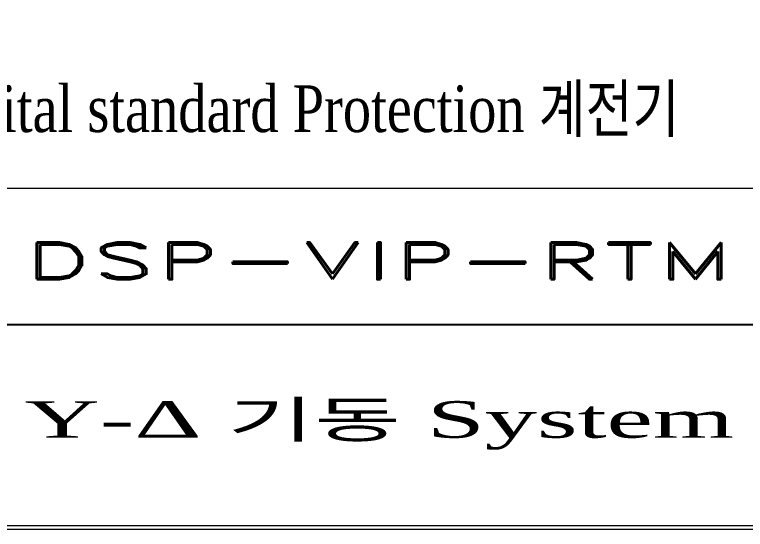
# Model space of a CAD drawing. Header units: millimetres. Extents: x 107 to 2900, y 85 to 3996.
# Drawn here: x 455 to 584.6, y 1340.4 to 1431.6 of the extents above; entities that cross this region are included whole.
import ezdxf
from ezdxf.enums import TextEntityAlignment as Align

# ---------------------------------------------------------------- set-up
doc = ezdxf.new("R2010")
doc.units = ezdxf.units.MM
doc.layers.add('40', color=4, linetype='Continuous')
doc.layers.add('70', color=7, linetype='Continuous')
doc.styles.add('SD', font='ROMAND.shx', dxfattribs={"width": 0.8})
doc.styles.add('SS', font='batang.ttc', dxfattribs={"width": 0.8})

msp = doc.modelspace()

# ---------------------------------------------------------------- linework, layer by layer
at = {"layer": '40', "color": 0}
msp.add_line((607.801, 1376.654), (413.458, 1376.654), dxfattribs=at)
at = {"layer": '70', "color": 0, "lineweight": 13}
msp.add_line((111.146, 1400.839), (931.707, 1400.839), dxfattribs=at)
for points in [[(931.707, 1340.377), (111.146, 1340.377), (111.146, 1923.407), (931.707, 1923.407)], [(931.059, 1341.025), (111.794, 1341.025), (111.794, 1922.759), (931.059, 1922.759)]]:
    msp.add_lwpolyline(points, close=True, dxfattribs=at)

# ---------------------------------------------------------------- texts
at = {"color": 7, "linetype": 'ByBlock', "lineweight": 0, "style": 'SS', "width": 0.8}
msp.add_text('DSP : Digital standard Protection 계전기', height=8.28113, dxfattribs=at).set_placement((411.494, 1410.793))
at = {"color": 7, "linetype": 'Continuous', "style": 'SD', "width": 1.881814}
msp.add_text('DSP-VIP-RTM', height=6.48, dxfattribs=at).set_placement((456.713, 1384.712), (582.556, 1384.712), align=Align.FIT)
at = {"color": 0, "style": 'SS', "width": 1.755113}
msp.add_text('Y-Δ 기동 System', height=6.47811, dxfattribs=at).set_placement((456.757, 1356.614), (582.564, 1356.614), align=Align.FIT)

doc.saveas('drawing.dxf')
